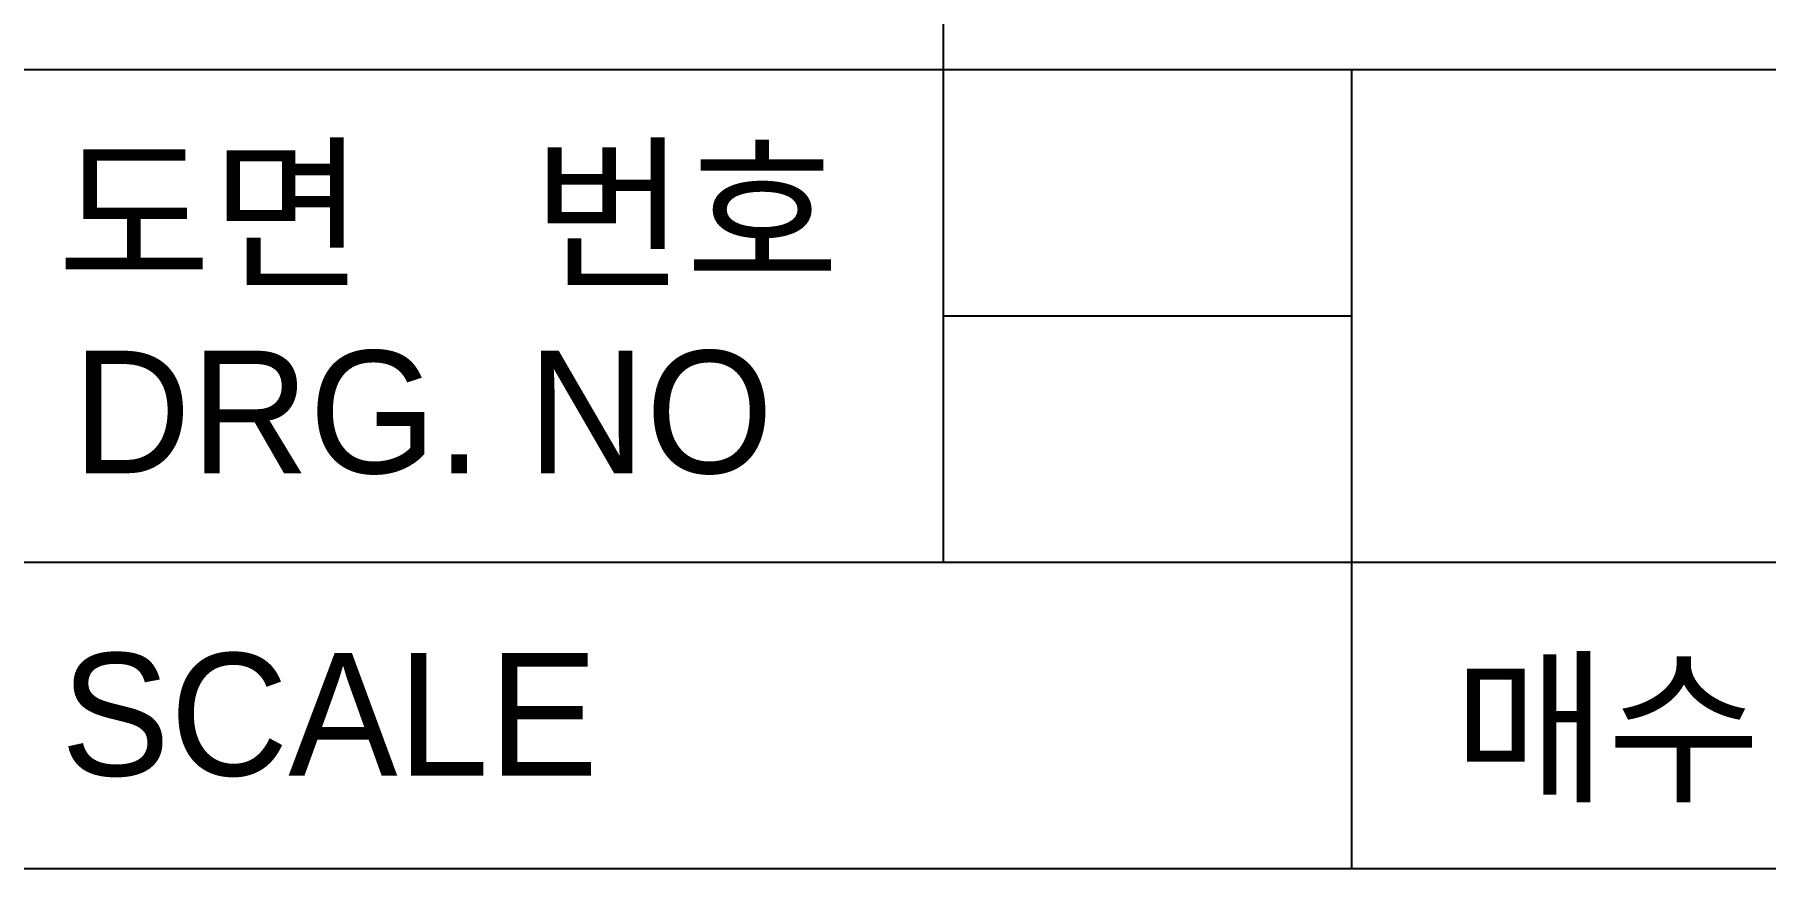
# Model space of a CAD drawing. Header units: millimetres. Extents: x 1015 to 1574, y -507 to -76.
# Drawn here: x 1432.16 to 1466.07, y -479.35 to -463.02 of the extents above; entities that cross this region are included whole.
import ezdxf

# ---------------------------------------------------------------- set-up
doc = ezdxf.new("R2010")
doc.units = ezdxf.units.MM
doc.styles.add('ROMANS', font='txt', dxfattribs={"height": 0.2})

msp = doc.modelspace()

# ---------------------------------------------------------------- linework, layer by layer
at = {"color": 6, "linetype": 'Continuous'}
for p, q in [((1449.968, -473.353), (1449.968, -446.686)), ((1430.968, -463.703), (1546.468, -463.703)), ((1457.968, -473.353), (1457.968, -463.703)), ((1449.968, -468.528), (1457.968, -468.528)), ((1430.968, -473.353), (1546.468, -473.353)), ((1457.968, -479.353), (1457.968, -473.353)), ((1405.968, -479.353), (1546.468, -479.353))]:
    msp.add_line(p, q, dxfattribs=at)

# ---------------------------------------------------------------- texts
at = {"color": 4, "char_height": 2.4, "attachment_point": 5, "style": 'ROMANS'}
for s, insert in [('{\\fﾱﾼﾸﾲￃﾼ|b0|i0|c129|p49;도면\u3000번호 }', (1440.268, -466.628)), ('{\\fﾱﾼﾸﾲￃﾼ|b0|i0|c129|p49;DRG. NO }', (1439.768, -470.428)), ('{\\fﾱﾼﾸﾲￃﾼ|b0|i0|c129|p49;SCALE }', (1437.935, -476.353)), ('{\\fﾱﾼﾸﾲￃﾼ|b0|i0|c129|p49;매수\u3000ＳＨＥＥＴ }', (1472.792, -476.73))]:
    msp.add_mtext(s, dxfattribs=dict(at, insert=insert))

doc.saveas('drawing.dxf')
